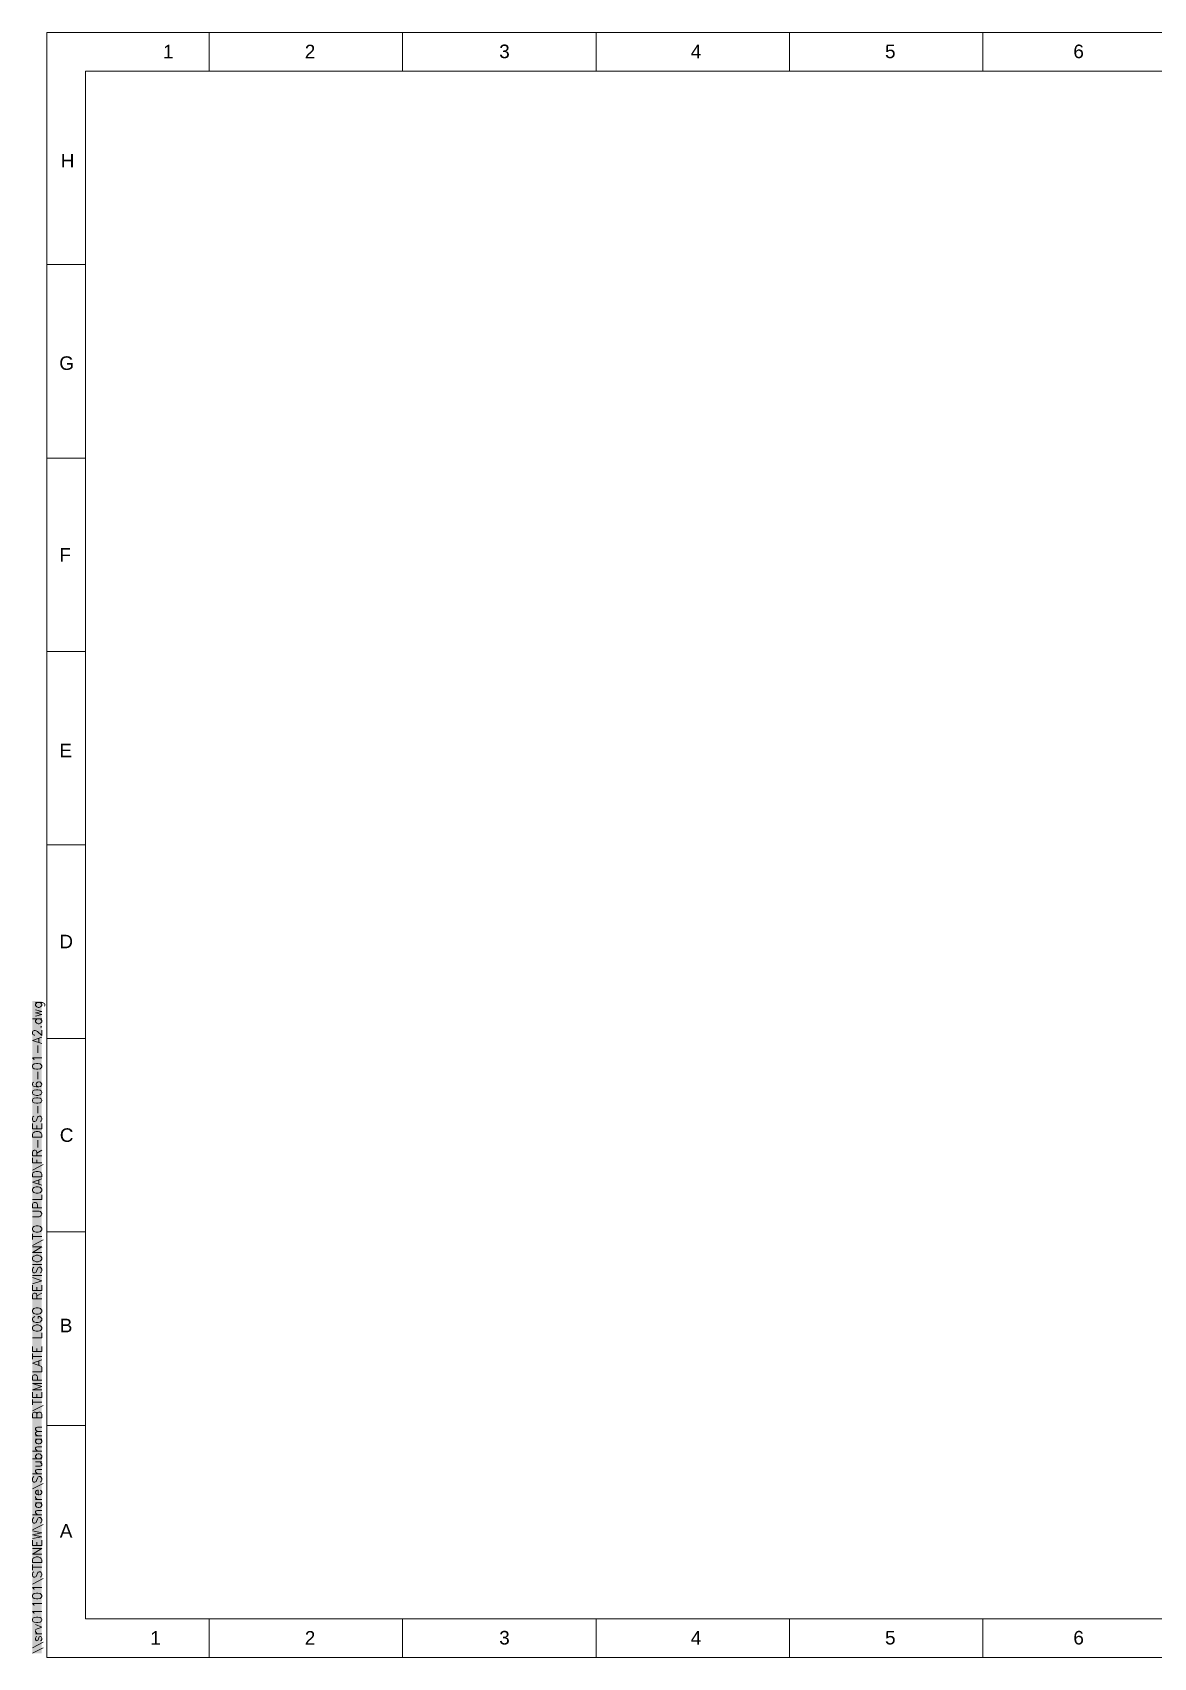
# Model space of a CAD drawing. Extents: x -607 to -19, y 745 to 1165.
# Drawn here: x -607.1 to -317.3, y 745.2 to 1165.2 of the extents above; entities that cross this region are included whole.
import ezdxf

# ---------------------------------------------------------------- set-up
doc = ezdxf.new("R2010")
doc.units = 0
doc.header["$LTSCALE"] = 10
doc.header["$MEASUREMENT"] = 0
for name, color, linetype in [('P5', 2, 'CONTINUOUS'), ('P7', 1, 'CONTINUOUS'), ('TXT', 4, 'CONTINUOUS')]:
    doc.layers.add(name, color=color, linetype=linetype)
doc.styles.get("Standard").update_dxf_attribs({"font": 'ROMANS.SHX'})

# ---------------------------------------------------------------- blocks, each defined once
blk = doc.blocks.new('A2')
at = {"layer": 'P5', "lineweight": 0, "ltscale": 8}
for p, q in [((62, 409.91), (62, 419.91)), ((112, 409.91), (112, 419.91)), ((162, 409.91), (162, 419.91)), ((212, 409.91), (212, 419.91)), ((262, 409.91), (262, 419.91)), ((30, 9.91), (30, 409.91)), ((30, 409.91), (594, 409.91)), ((30, 359.91), (20, 359.91)), ((30, 309.91), (20, 309.91)), ((30, 259.91), (20, 259.91)), ((20, 209.91), (30, 209.91)), ((30, 159.91), (20, 159.91)), ((30, 109.91), (20, 109.91)), ((30, 59.91), (20, 59.91)), ((594, 9.91), (30, 9.91)), ((62, -0.09), (62, 9.91)), ((112, -0.09), (112, 9.91)), ((162, -0.09), (162, 9.91)), ((212, -0.09), (212, 9.91)), ((262, -0.09), (262, 9.91))]:
    blk.add_line(p, q, dxfattribs=at)
at = {"layer": 'P7', "lineweight": 0, "ltscale": 8}
for p, q in [((20, -0.09), (20, 419.91)), ((20, 419.91), (604, 419.91)), ((604, -0.09), (20, -0.09))]:
    blk.add_line(p, q, dxfattribs=at)
at = {"layer": 'P5', "lineweight": 0, "ltscale": 8, "char_height": 3.5, "attachment_point": 7}
for s, insert, width in [('{\\fArial|b0||i0||c0|p34;\\C7;\\H3.5;\\W1.;1}', (50.05, 413.23), 2.7391), ('{\\fArial|b0||i0||c0|p34;\\C7;\\H3.5;\\W1.;2}', (86.7, 413.23), 2.7391), ('{\\fArial|b0||i0||c0|p34;\\C7;\\H3.5;\\W1.;3}', (136.97, 413.23), 2.7391), ('{\\fArial|b0||i0||c0|p34;\\C7;\\H3.5;\\W1.;4}', (186.49, 413.23), 2.7391), ('{\\fArial|b0||i0||c0|p34;\\C7;\\H3.5;\\W1.;5}', (236.71, 413.23), 2.7391), ('{\\fArial|b0||i0||c0|p34;\\C7;\\H3.5;\\W1.;6}', (285.4, 413.23), 2.7391), ('{\\fArial|b0||i0||c0|p34;\\C7;\\H3.5;\\W1.;H}', (23.61, 385.03), 3.5), ('{\\fArial|b0||i0||c0|p34;\\C7;\\H3.5;\\W1.;G}', (23.22, 332.66), 3.8044), ('{\\fArial|b0||i0||c0|p34;\\C7;\\H3.5;\\W1.;F}', (23.25, 283.17), 3.5), ('{\\fArial|b0||i0||c0|p34;\\C7;\\H3.5;\\W1.;E}', (23.25, 232.57), 3.5), ('{\\fArial|b0||i0||c0|p34;\\C7;\\H3.5;\\W1.;D}', (23.25, 183.21), 3.5), ('{\\fArial|b0||i0||c0|p34;\\C7;\\H3.5;\\W1.;C}', (23.36, 133.13), 3.5), ('{\\fArial|b0||i0||c0|p34;\\C7;\\H3.5;\\W1.;B}', (23.36, 83.97), 3.2717), ('{\\fArial|b0||i0||c0|p34;\\C7;\\H3.5;\\W1.;A}', (23.36, 30.9), 3.2717), ('{\\fArial|b0||i0||c0|p34;\\C7;\\H3.5;\\W1.;1}', (46.75, 3.23), 2.7391), ('{\\fArial|b0||i0||c0|p34;\\C7;\\H3.5;\\W1.;2}', (86.7, 3.23), 2.7391), ('{\\fArial|b0||i0||c0|p34;\\C7;\\H3.5;\\W1.;3}', (136.97, 3.23), 2.7391), ('{\\fArial|b0||i0||c0|p34;\\C7;\\H3.5;\\W1.;4}', (186.49, 3.23), 2.7391), ('{\\fArial|b0||i0||c0|p34;\\C7;\\H3.5;\\W1.;5}', (236.71, 3.23), 2.7391), ('{\\fArial|b0||i0||c0|p34;\\C7;\\H3.5;\\W1.;6}', (285.4, 3.23), 2.7391)]:
    blk.add_mtext(s, dxfattribs=dict(at, insert=insert, width=width))
at = {"layer": 'TXT', "insert": (19.5, 1), "char_height": 2.4, "attachment_point": 7, "rotation": 90, "bg_fill": 1, "box_fill_scale": 1, "bg_fill_color": 7, "bg_fill_transparency": 0}
blk.add_mtext('\\\\\\\\srv01101\\\\STDNEW\\\\Share\\\\Shubham B\\\\TEMPLATE LOGO REVISION\\\\TO UPLOAD\\\\FR-DES-006-01-A2.dwg', dxfattribs=at)

msp = doc.modelspace()

# ---------------------------------------------------------------- block references
at = {"layer": 'TXT', "color": 251}
msp.add_blockref('A2', (-623.42, 745.31), dxfattribs=at)

doc.saveas('drawing.dxf')
